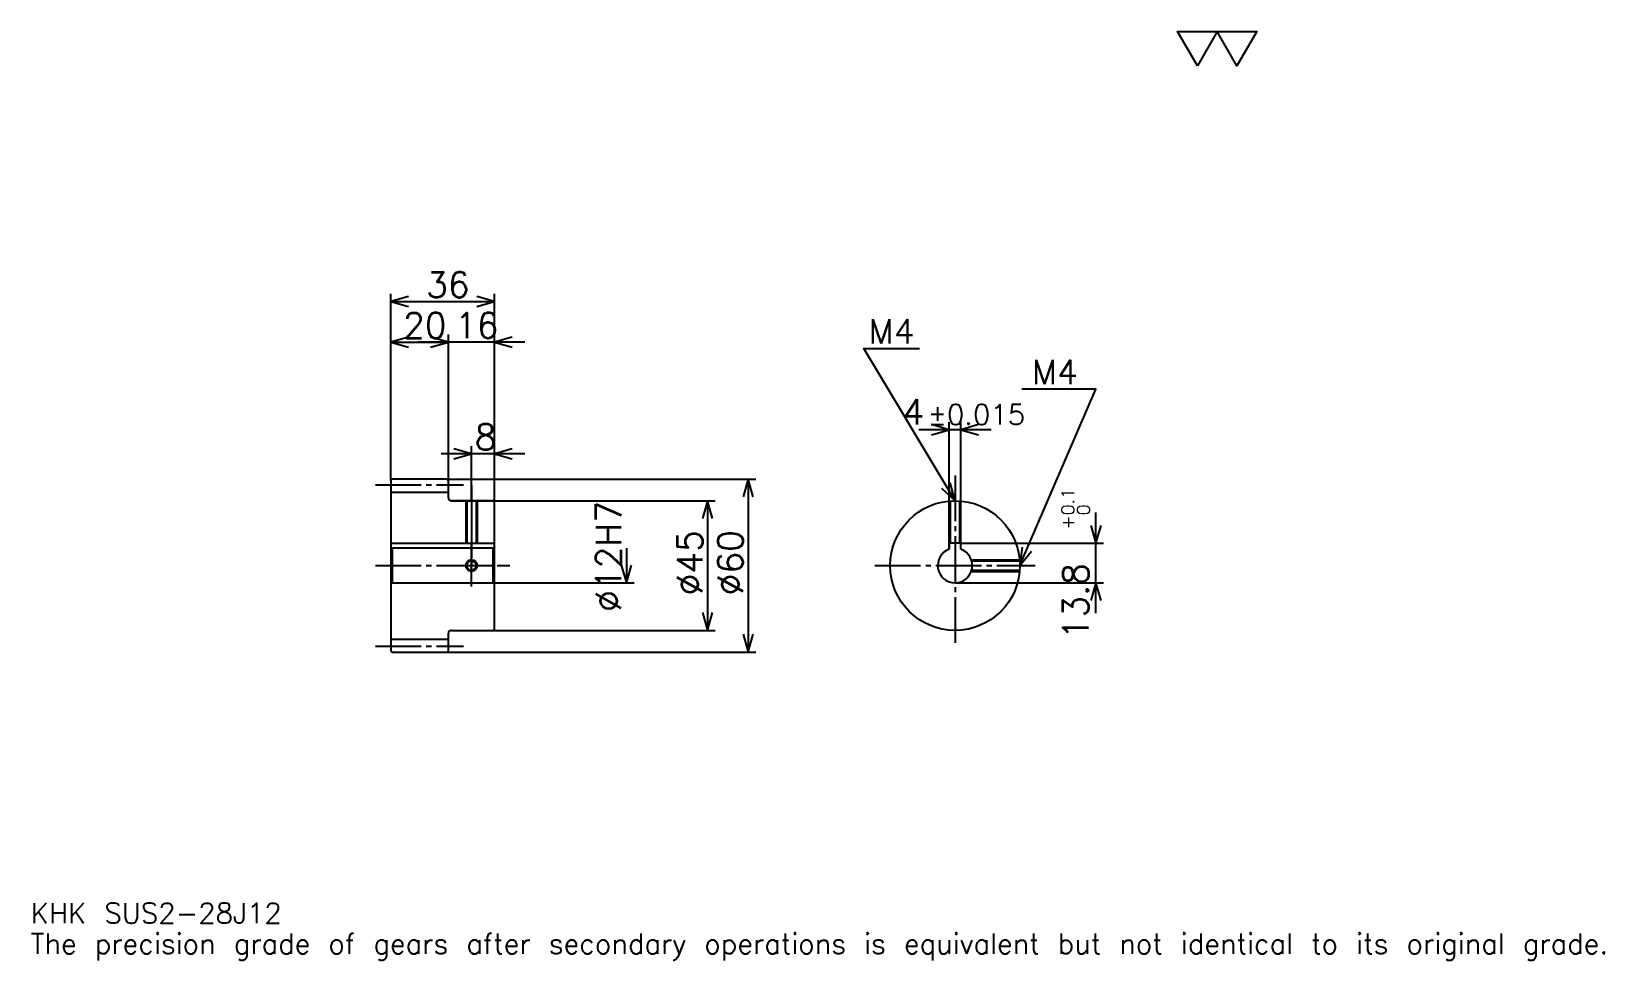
# Model space of a CAD drawing. Extents: x 18 to 564, y 6 to 329.
import ezdxf

# ---------------------------------------------------------------- set-up
doc = ezdxf.new("R2010")
doc.units = 0
doc.linetypes.add('DASHDOT', pattern=[21.130436, 15.847826, -1.76087, 1.76087, -1.76087])
doc.layers.get('0').update_dxf_attribs({"linetype": 'CONTINUOUS'})
doc.layers.add('DASHDOT', color=6, linetype='DASHDOT')
doc.styles.add('KANJI', font='TXT', dxfattribs={"bigfont": 'BIGFONT'})

msp = doc.modelspace()

# ---------------------------------------------------------------- linework, layer by layer
at = {"color": 5}
for p, q in [((142.630432, 173.510864), (142.630432, 237.782593)), ((142.630432, 235.141296), (178.630432, 235.141296)), ((178.630432, 173.510864), (178.630432, 237.782593)), ((142.630432, 221.054352), (162.630432, 221.054352)), ((189.195648, 221.054352), (152.065216, 221.054352)), ((162.630432, 173.510864), (162.630432, 223.695648)), ((336.478271, 151.310867), (336.478271, 193.304337)), ((340.478271, 151.310867), (340.478271, 193.304337)), ((351.043457, 190.66304), (325.913025, 190.66304)), ((189.195648, 182.315216), (160.065216, 182.315216)), ((170.630432, 173.510864), (170.630432, 184.956512)), ((142.630432, 173.010864), (142.630432, 173.510864)), ((162.130432, 173.510864), (178.630432, 173.510864)), ((162.630432, 173.010864), (162.630432, 173.510864)), ((170.630432, 166.010864), (170.630432, 173.510864)), ((170.630432, 166.010864), (170.630432, 173.510864)), ((178.630432, 173.510864), (269.315216, 173.510864)), ((178.630432, 165.510864), (178.630432, 173.510864)), ((266.67392, 173.510864), (266.67392, 113.510864)), ((163.630432, 166.010864), (178.630432, 166.010864)), ((178.630432, 166.010864), (255.228256, 166.010864)), ((252.586945, 166.010864), (252.586945, 121.010864)), ((387.391296, 126.945648), (387.391296, 161.876083)), ((224.41304, 149.510864), (224.41304, 137.510864)), ((340.478271, 151.310867), (390.032593, 151.310867)), ((178.630432, 137.510864), (227.054352, 137.510864)), ((338.478271, 137.510864), (390.032593, 137.510864)), ((163.630432, 121.010864), (178.630432, 121.010864)), ((178.630432, 121.010864), (255.228256, 121.010864)), ((162.130432, 113.510864), (178.630432, 113.510864)), ((178.630432, 113.510864), (269.315216, 113.510864))]:
    msp.add_line(p, q, dxfattribs=at)
at = {"color": 4}
for p, q in [((142.630432, 169.010864), (162.630432, 169.010864)), ((142.630432, 151.310867), (178.630432, 151.310867)), ((143.130432, 149.510864), (143.130432, 137.510864)), ((178.130432, 149.510864), (178.630432, 150.010864)), ((178.130432, 137.510864), (178.630432, 137.010864)), ((142.630432, 118.010864), (162.630432, 118.010864))]:
    msp.add_line(p, q, dxfattribs=at)
at = {"color": 7}
msp.add_lwpolyline([(422.608704, 316.956512), (415.741302, 328.859985), (443.210876, 328.859985), (436.343475, 316.956512), (429.476105, 328.859985), (422.608704, 316.956512)], dxfattribs=at)
at = {"color": 5}
for points in [[(148.793472, 236.902161), (142.630432, 235.141296), (148.793472, 233.380432)], [(172.467392, 233.380432), (178.630432, 235.141296), (172.467392, 236.902161)], [(148.793472, 222.815216), (142.630432, 221.054352), (148.793472, 219.293472)], [(156.467392, 219.293472), (162.630432, 221.054352), (156.467392, 222.815216)], [(156.467392, 219.293472), (162.630432, 221.054352), (156.467392, 222.815216)], [(184.793472, 222.815216), (178.630432, 221.054352), (184.793472, 219.293472)], [(338.478271, 166.010864), (306.782593, 218.836945), (326.152161, 218.836945)], [(360.978271, 143.510864), (387.391296, 204.75), (361.682617, 204.75)], [(330.315216, 188.902161), (336.478271, 190.66304), (330.315216, 192.423904)], [(346.641296, 192.423904), (340.478271, 190.66304), (346.641296, 188.902161)], [(164.467392, 180.554352), (170.630432, 182.315216), (164.467392, 184.07608)], [(184.793472, 184.07608), (178.630432, 182.315216), (184.793472, 180.554352)], [(268.434784, 167.347824), (266.67392, 173.510864), (264.913025, 167.347824)], [(333.797485, 170.389679), (338.478271, 166.010864), (336.817322, 172.201599)], [(254.347824, 159.847824), (252.586945, 166.010864), (250.82608, 159.847824)], [(385.630432, 157.473907), (387.391296, 151.310867), (389.152161, 157.473907)], [(361.802185, 149.867355), (360.978271, 143.510864), (365.03595, 148.472595)], [(222.652161, 143.673904), (224.41304, 137.510864), (226.17392, 143.673904)], [(389.152161, 131.347824), (387.391296, 137.510864), (385.630432, 131.347824)], [(250.82608, 127.173904), (252.586945, 121.010864), (254.347824, 127.173904)], [(264.913025, 119.673904), (266.67392, 113.510864), (268.434784, 119.673904)]]:
    msp.add_lwpolyline(points, dxfattribs=at)
at = {"color": 4}
for points in [[(162.630432, 167.010864), (162.630432, 173.010864), (162.130432, 173.510864), (143.130432, 173.510864), (142.630432, 173.010864), (142.630432, 137.010864)], [(163.630432, 121.010864), (178.130432, 121.010864), (178.630432, 121.510864), (178.630432, 165.510864), (178.130432, 166.010864), (163.630432, 166.010864)], [(168.630432, 166.010864), (168.630432, 151.310867)], [(169.010437, 166.010864), (169.010437, 151.310867)], [(172.250427, 166.010864), (172.250427, 151.310867)], [(172.630432, 166.010864), (172.630432, 151.310867)], [(336.478271, 149.167725), (336.478271, 165.921799)], [(336.858276, 151.310867), (336.858276, 165.952469)], [(340.098267, 151.310867), (340.098267, 165.952469)], [(340.478271, 149.167725), (340.478271, 165.921799)], [(142.630432, 137.010864), (143.130432, 137.510864), (178.130432, 137.510864), (178.130432, 149.510864), (143.130432, 149.510864), (142.630432, 150.010864)], [(340.478271, 149.167725), (340.478271, 151.310867), (336.478271, 151.310867), (336.478271, 149.167725)], [(344.135132, 145.510864), (360.889191, 145.510864)], [(344.255432, 145.130859), (360.919861, 145.130859)], [(142.630432, 137.010864), (142.630432, 114.010864), (143.130432, 113.510864), (162.130432, 113.510864), (162.630432, 114.010864), (162.630432, 120.010864)], [(344.135132, 141.510864), (360.889191, 141.510864)], [(344.255432, 141.890869), (360.919861, 141.890869)]]:
    msp.add_lwpolyline(points, dxfattribs=at)
for centre, radius in [((338.478271, 143.510864), 22.5), ((170.630432, 143.510864), 1.62)]:
    msp.add_circle(centre, radius, dxfattribs=at)
at = {"color": 7}
msp.add_circle((170.630432, 143.510864), 2, dxfattribs=at)
at = {"color": 4}
for centre, radius, start, end in [((163.630432, 167.010864), 1, 180, 270), ((338.478271, 143.510864), 6, 109.47122094, 70.52877906), ((163.630432, 120.010864), 1, 90, 180)]:
    msp.add_arc(centre, radius, start, end, dxfattribs=at)
at = {"layer": 'DASHDOT', "color": 7}
for p, q in [((338.478271, 174.815216), (338.478271, 115.728256)), ((137.347824, 171.510864), (167.91304, 171.510864)), ((170.630432, 166.010864), (170.630432, 143.510864)), ((137.347824, 143.510864), (183.91304, 143.510864)), ((310.695648, 143.510864), (366.260864, 143.510864)), ((137.347824, 115.510864), (167.91304, 115.510864))]:
    msp.add_line(p, q, dxfattribs=at)
for points in [[(170.630432, 171.293472), (170.630432, 146.028259)], [(170.630432, 136.228256), (170.630432, 150.793472)], [(163.347824, 143.510864), (177.91304, 143.510864)]]:
    msp.add_lwpolyline(points, dxfattribs=at)

# ---------------------------------------------------------------- texts
at = {"color": 7, "style": 'KANJI'}
for s, height, p in [('36', 8.804348, (154.907608, 236.549988)), ('20', 8.804348, (146.907608, 222.463043)), ('16', 8.804348, (164.907608, 222.463043)), ('M4', 8.452174, (308.543457, 220.597824)), ('M4', 8.452174, (365.204346, 206.510864)), ('4', 8.804348, (320.304321, 192.423904)), ('%%p0.015', 7.043478, (329.019562, 192.423904)), ('8', 8.804348, (171.769012, 183.723907)), ('KHK SUS2-28J12', 7.043478, (17.608696, 19.369566)), ('The precision grade of gears after secondary operations is equivalent but not identical to its original grade.', 7.043478, (17.608696, 8.804348))]:
    msp.add_text(s, height=height, dxfattribs=at).set_placement(p)
for s, height, p in [('%%c12H7', 8.804348, (222.652161, 127.442932)), ('0.1', 4.402174, (379.81955, 160.965652)), ('0', 4.402174, (385.278259, 160.965652)), ('+', 4.402174, (379.81955, 156.035217)), ('%%c45', 8.804348, (250.82608, 133.165756)), ('%%c60', 8.804348, (264.913025, 133.165756)), ('13.8', 8.804348, (384.75, 117.926514))]:
    msp.add_text(s, height=height, rotation=90, dxfattribs=at).set_placement(p)

doc.saveas('drawing.dxf')
